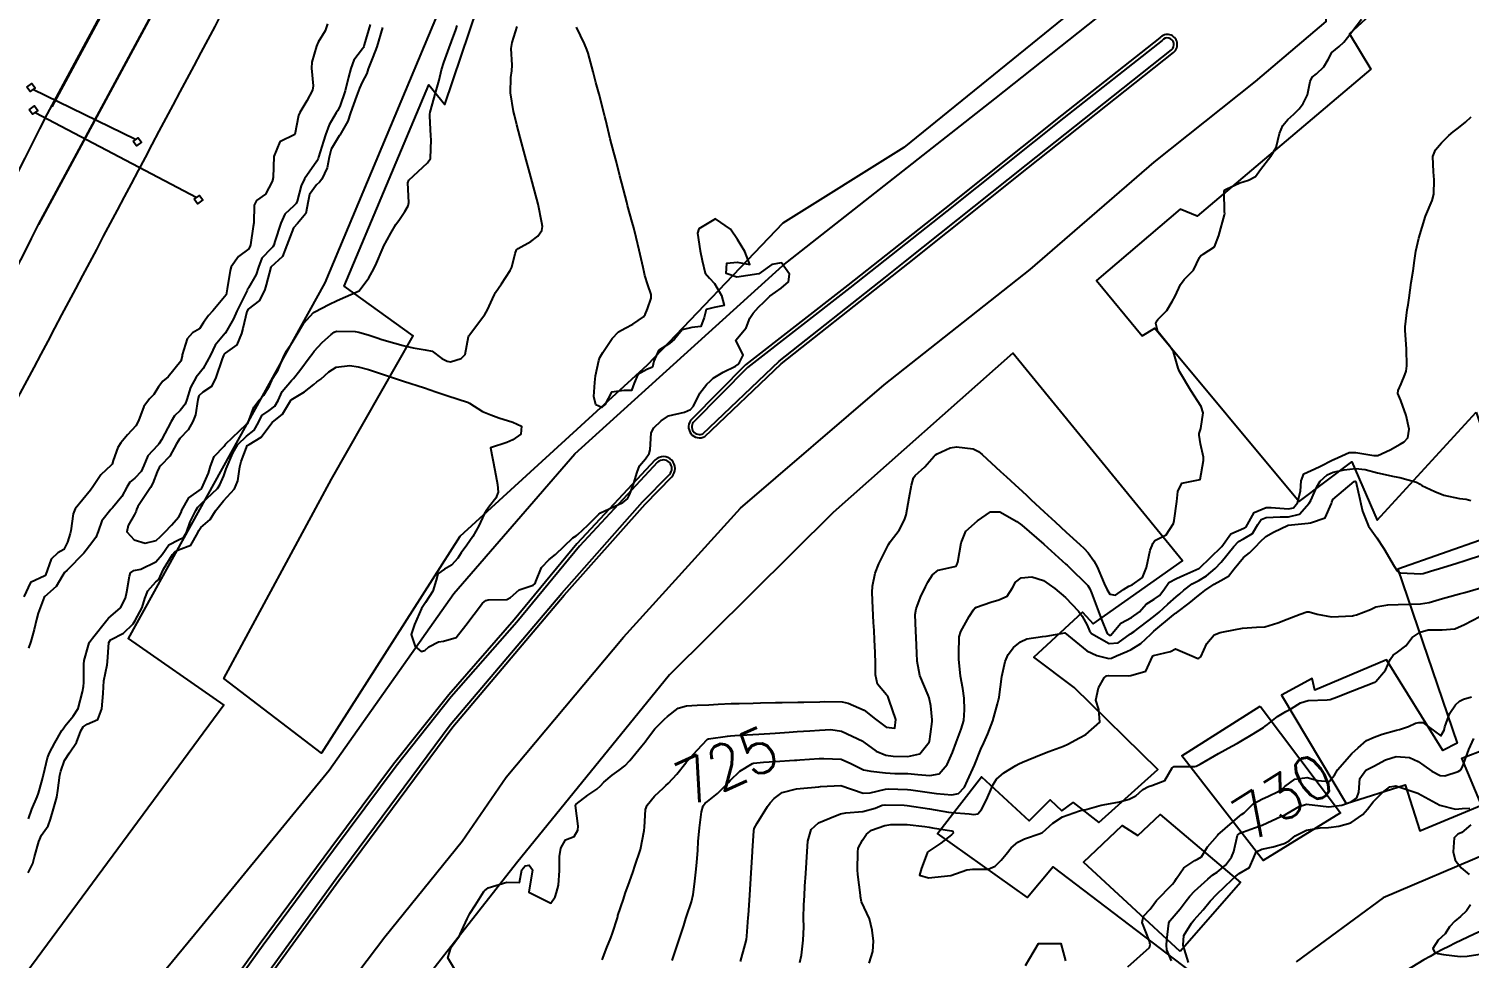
# Model space of a CAD drawing. Header units: metres. Extents: x 318500 to 325275, y 7408834 to 7428799.
# Drawn here: x 320957.8 to 321087.6, y 7414914.3 to 7414998.1 of the extents above; entities that cross this region are included whole.
import ezdxf
from ezdxf.enums import TextEntityAlignment as Align

# ---------------------------------------------------------------- set-up
doc = ezdxf.new("R2010")
doc.units = ezdxf.units.M
doc.header["$MEASUREMENT"] = 0
for name, color, linetype in [('Canteiro', 45, 'Continuous'), ('Cotas', 45, 'Continuous'), ('Curvas de Nivel 1m', 11, 'Continuous'), ('Curvas de Nivel 5m', 15, 'Continuous'), ('Divisas', 45, 'Continuous'), ('Edificações', 30, 'Continuous'), ('Linha Férrea', 20, 'Continuous'), ('Pórticos', 45, 'Continuous'), ('Vias Primárias', 230, 'Continuous')]:
    doc.layers.add(name, color=color, linetype=linetype)
doc.styles.add('Style-STANDARD', font='STANDARD.shx')

msp = doc.modelspace()

# ---------------------------------------------------------------- linework, layer by layer
at = {"layer": 'Canteiro'}
for points in [[(321036.81, 7414977.16), (321047.72, 7414985.83), (321060.77, 7414996.22, 1.12102), (321059.93, 7414997.06), (321051.07, 7414990.08), (321040.51, 7414981.66), (321031.78, 7414974.75), (321022.56, 7414967.58), (321017.74, 7414962.72, 0.846514), (321018.54, 7414961.61), (321025.4, 7414968.14), (321034.98, 7414975.72), (321036.81, 7414977.16)], [(320968.49, 7414897.88), (320976.32, 7414908.89), (320985.46, 7414921.51), (320995.75, 7414935.38), (321005.82, 7414947.25), (321013.1, 7414955.47), (321015.52, 7414957.94, 0.968459), (321014.45, 7414959.05), (321007.4, 7414951.49), (321001.75, 7414944.64), (320995.85, 7414937.9), (320990.89, 7414931.64), (320985.23, 7414924.08), (320978.88, 7414915.5), (320972.71, 7414906.92), (320965.75, 7414898.57), (320960.56, 7414891.76, 0.579705), (320963.01, 7414890.31), (320968.49, 7414897.88)]]:
    msp.add_lwpolyline(points, format="xyb", dxfattribs=at)
at = {"layer": 'Curvas de Nivel 1m', "flags": 128}
for points, elevation in [([(320984.7, 7414998.54), (320984.49, 7414997.92), (320983.86, 7414996.89), (320983.71, 7414996.55), (320983.29, 7414995.1), (320983.26, 7414994.56), (320983.4, 7414992.97), (320983.34, 7414992.56), (320982.84, 7414991.61), (320982.19, 7414990.57), (320982.07, 7414990.28), (320981.75, 7414988.58), (320980.41, 7414987.93), (320979.84, 7414986.61), (320979.8, 7414984.71), (320979.76, 7414984.61), (320979.75, 7414984.56), (320979.7, 7414984.35), (320979.09, 7414983.2), (320978.29, 7414982.62), (320978.07, 7414982.22), (320978.04, 7414980.63), (320977.98, 7414980.28), (320977.74, 7414978.63), (320977.71, 7414978.53), (320977.61, 7414978.28), (320976.67, 7414977.58), (320976.02, 7414976.65), (320975.91, 7414976.33), (320975.64, 7414974.66), (320975.55, 7414974.12), (320974.35, 7414972.68), (320973.96, 7414972.26), (320973.52, 7414971.62), (320973.16, 7414971.05), (320972.51, 7414970.7), (320972.03, 7414970.17), (320971.6, 7414968.71), (320971.58, 7414968.61), (320971.47, 7414968.14), (320970.33, 7414966.73), (320969.85, 7414966.34), (320969.45, 7414965.83), (320969.04, 7414965.14), (320968.64, 7414964.75), (320968.12, 7414964.06), (320967.65, 7414962.77), (320967.4, 7414962.33), (320966.65, 7414961.52), (320966.05, 7414960.78), (320965.79, 7414960.37), (320965.36, 7414959.19), (320965.27, 7414958.88), (320965.19, 7414958.79), (320964.25, 7414957.9), (320963.54, 7414956.82), (320963.32, 7414956.53), (320961.93, 7414954.84), (320961.75, 7414954.39), (320961.54, 7414952.85), (320961.49, 7414952.63), (320961.26, 7414951.85), (320960.92, 7414951.17), (320960.39, 7414950.86), (320959.79, 7414950.31), (320959.27, 7414948.87), (320959.26, 7414948.83), (320959.22, 7414948.81), (320957.91, 7414948.19), (320957.31, 7414946.9)], 723), ([(320957.72, 7414922.03), (320958.13, 7414922.88), (320958.29, 7414923.47), (320958.66, 7414924.87), (320958.91, 7414925.43), (320959.5, 7414926.28), (320959.72, 7414926.86), (320960, 7414927.8), (320960.28, 7414928.86), (320960.37, 7414929.44), (320960.57, 7414930.85), (320960.64, 7414931.19), (320960.99, 7414932.15), (320961.42, 7414932.84), (320962.06, 7414933.79), (320962.46, 7414934.83), (320962.67, 7414935.19), (320963.04, 7414935.42), (320963.99, 7414935.86), (320964.36, 7414936.8), (320964.47, 7414938.2), (320964.5, 7414938.8), (320964.54, 7414939.34), (320964.84, 7414940.79), (320964.87, 7414941.04), (320964.99, 7414942.79), (320965.14, 7414943.02), (320966.29, 7414943.64), (320967.16, 7414944.47), (320967.36, 7414944.77), (320967.98, 7414945.95), (320968.22, 7414946.75), (320968.49, 7414947.46), (320969.21, 7414948.25), (320969.48, 7414948.47), (320969.61, 7414948.73), (320969.91, 7414949.41), (320970.73, 7414950.72), (320970.96, 7414951), (320971.25, 7414951.14), (320972.38, 7414951.57), (320973.01, 7414952.69), (320973.08, 7414952.89), (320973.28, 7414953.15), (320974.1, 7414953.87), (320974.6, 7414954.67), (320975.31, 7414955.55), (320976.32, 7414956.64), (320976.62, 7414957.35), (320976.78, 7414958.64), (320976.9, 7414959.1), (320977.38, 7414960.36), (320977.46, 7414960.54), (320977.64, 7414960.63), (320978.72, 7414961.29), (320979.4, 7414962.24), (320979.7, 7414962.61), (320980.64, 7414963.37), (320981.36, 7414964.58), (320981.38, 7414964.63), (320981.43, 7414964.67), (320982.61, 7414965.4), (320983.45, 7414966.06), (320983.72, 7414966.28), (320984.08, 7414966.54), (320984.8, 7414967.2), (320985.47, 7414967.62), (320986.71, 7414967.75), (320987.47, 7414967.64), (320988.39, 7414967.4), (320989.47, 7414967.05), (320991.27, 7414966.45), (320991.46, 7414966.39), (320991.55, 7414966.36), (320993.45, 7414965.74), (320994.45, 7414965.4), (320995.44, 7414965.07), (320997.39, 7414964.42), (320997.43, 7414964.4), (320997.5, 7414964.37), (320998.68, 7414963.61), (320999.42, 7414963.3), (321000.14, 7414963.05), (321001.41, 7414962.66), (321002.18, 7414962.3), (321002.12, 7414961.58), (321001.39, 7414961.07), (321000.87, 7414960.83), (320999.38, 7414960.34), (320999.77, 7414958.33), (321000.03, 7414957.02), (321000.07, 7414956.33), (320999.86, 7414955.79), (320999.31, 7414955.08), (320998.99, 7414954.66), (320998.83, 7414954.35), (320998.33, 7414953.31), (320997.8, 7414952.36), (320997.26, 7414951.56), (320996.75, 7414950.88), (320996.44, 7414950.38), (320995.87, 7414949.75), (320995.24, 7414949.41), (320994.64, 7414948.99), (320994.5, 7414948.4), (320994.2, 7414947.41), (320993.53, 7414946.41), (320993.18, 7414945.85), (320992.52, 7414944.43), (320992.24, 7414943.51), (320992.6, 7414942.43), (320993.13, 7414941.99), (320993.47, 7414942.08), (320993.84, 7414942.41), (320994.7, 7414942.85), (320995.15, 7414942.9), (320996.29, 7414943.24), (320997.17, 7414944.37), (320998.66, 7414946.35), (320998.96, 7414946.58), (320999.19, 7414946.65), (321000.85, 7414946.66), (321001.2, 7414946.85), (321001.97, 7414947.55), (321003.22, 7414947.97), (321003.4, 7414948.1), (321003.48, 7414948.29), (321003.97, 7414949.55), (321004.68, 7414950.27), (321005.25, 7414950.72), (321006.81, 7414952.24), (321007.1, 7414952.4), (321007.27, 7414952.53), (321008.15, 7414953.36), (321009, 7414954.21), (321009.15, 7414954.36), (321009.3, 7414954.47), (321010.48, 7414955.02), (321011.32, 7414955.4), (321011.74, 7414955.75), (321011.94, 7414956.17), (321012.31, 7414957.14), (321012.6, 7414958.16), (321012.81, 7414958.71), (321013.37, 7414959.34), (321013.68, 7414959.84), (321013.77, 7414960.15), (321013.87, 7414961.68), (321014.1, 7414962.14), (321014.78, 7414962.78), (321015.42, 7414963.22), (321016.88, 7414963.56), (321017.43, 7414963.8), (321017.69, 7414964.1), (321018.27, 7414965.26), (321018.89, 7414966.08), (321019.18, 7414966.36), (321019.47, 7414966.61), (321020.37, 7414967.17), (321021.48, 7414967.69), (321021.68, 7414967.85), (321021.83, 7414968.04), (321022.15, 7414968.69), (321021.51, 7414970.05), (321022.43, 7414971.14), (321022.76, 7414972.03), (321023.08, 7414972.49), (321023.55, 7414973.01), (321024.06, 7414973.51), (321024.56, 7414974.01), (321025.58, 7414974.74), (321026.25, 7414975.31), (321026.35, 7414975.98), (321025.61, 7414977), (321024.75, 7414976.85), (321023.59, 7414976.02), (321021.59, 7414975.73), (321020.62, 7414976.06), (321020.69, 7414976.97), (321021.61, 7414977.07), (321022.77, 7414976.86), (321022.31, 7414978.04), (321021.64, 7414979.13), (321021.01, 7414980.06), (321019.66, 7414980.97), (321018.18, 7414980.09), (321018.04, 7414979.7), (321018.28, 7414978.09), (321018.46, 7414977.23), (321018.74, 7414976.08), (321019.14, 7414975.63), (321019.58, 7414975.16), (321020.21, 7414974.06), (321020.46, 7414973.16), (321019.55, 7414972.98), (321018.82, 7414972.82), (321018.64, 7414972.08), (321018.34, 7414971.27), (321017.53, 7414971.19), (321016.66, 7414970.97), (321015.96, 7414970.12), (321015.51, 7414969.75), (321014.52, 7414969.12), (321014.11, 7414968.14), (321014, 7414967.62), (321013.48, 7414967.41), (321012.67, 7414966.96), (321012.34, 7414966.17), (321012.11, 7414965.51), (321011.45, 7414965.5), (321010.29, 7414965.36), (321009.7, 7414964.21), (321009.43, 7414963.97), (321008.89, 7414964.22), (321008.71, 7414964.95), (321008.78, 7414966.22), (321008.85, 7414966.84), (321009.14, 7414968.21), (321009.24, 7414968.47), (321009.5, 7414968.93), (321010.35, 7414970.2), (321010.93, 7414970.78), (321011.52, 7414971.11), (321012.23, 7414971.47), (321013.17, 7414972.16), (321013.33, 7414972.36), (321013.55, 7414972.88), (321013.88, 7414973.84), (321013.87, 7414974.15), (321013.58, 7414975.02), (321013.3, 7414975.87), (321013.24, 7414976.16), (321013.16, 7414976.59), (321012.79, 7414978.16), (321012.52, 7414979.29), (321012.3, 7414980.17), (321012.16, 7414980.68), (321011.75, 7414982.18), (321011.67, 7414982.47), (321011.22, 7414984.19), (321011.04, 7414984.86), (321010.7, 7414986.2), (321010.5, 7414986.96), (321010.18, 7414988.2), (321009.78, 7414989.88), (321009.7, 7414990.21), (321009.67, 7414990.32), (321009.17, 7414992.22), (321008.88, 7414993.28), (321008.63, 7414994.23), (321008.19, 7414995.9), (321008.07, 7414996.24), (321007.87, 7414996.74), (321007.15, 7414998.25)], 723), ([(320957.74, 7414926.89), (320958.05, 7414927.77), (320958.51, 7414928.88), (320958.63, 7414929.2), (320958.97, 7414930.39), (320959.07, 7414930.78), (320959.09, 7414930.87), (320959.46, 7414932.41), (320959.63, 7414932.86), (320960.12, 7414933.75), (320960.75, 7414934.85), (320960.86, 7414935.02), (320961.04, 7414935.27), (320961.75, 7414936.14), (320962.21, 7414936.83), (320962.61, 7414938.36), (320962.69, 7414938.83), (320962.72, 7414939.19), (320962.72, 7414940.83), (320962.76, 7414941.18), (320963.14, 7414942.54), (320963.2, 7414942.76), (320963.23, 7414942.82), (320963.51, 7414943.18), (320964.8, 7414944.8), (320964.96, 7414945), (320965.17, 7414945.17), (320966.03, 7414945.93), (320966.47, 7414946.78), (320966.61, 7414947.37), (320966.83, 7414948.77), (320966.92, 7414949.07), (320967.22, 7414949.27), (320967.87, 7414949.41), (320969.23, 7414950.06), (320969.78, 7414950.73), (320970.38, 7414951.59), (320971.26, 7414952.05), (320971.71, 7414952.26), (320971.98, 7414952.7), (320972.32, 7414953.66), (320972.81, 7414954.69), (320973.01, 7414954.99), (320973.31, 7414955.28), (320974.78, 7414956.67), (320975, 7414956.99), (320975.34, 7414957.82), (320975.56, 7414958.45), (320975.64, 7414958.66), (320976.15, 7414959.87), (320976.6, 7414960.64), (320977.39, 7414961.4), (320978.09, 7414961.93), (320978.48, 7414962.62), (320978.78, 7414963.24), (320979.42, 7414963.71), (320979.94, 7414964.08), (320980.24, 7414964.6), (320980.61, 7414965.42), (320981.46, 7414966.42), (320981.54, 7414966.49), (320981.63, 7414966.58), (320982.2, 7414967.3), (320983.14, 7414968.56), (320983.28, 7414968.75), (320983.49, 7414969.05), (320984.21, 7414969.83), (320985.01, 7414970.54), (320985.29, 7414970.76), (320985.51, 7414970.84), (320987.2, 7414970.82), (320987.51, 7414970.77), (320988.46, 7414970.49), (320989.25, 7414970.22), (320989.5, 7414970.13), (320990, 7414969.97), (320991.5, 7414969.57), (320992.42, 7414969.36), (320993.5, 7414969.18), (320994.14, 7414969.06), (320994.99, 7414968.4), (320995.49, 7414968.15), (320995.77, 7414968.1), (320996.75, 7414968.38), (320997.11, 7414968.76), (320997.41, 7414970.37), (320997.44, 7414970.44), (320997.51, 7414970.55), (320998.3, 7414971.59), (320998.87, 7414972.35), (320999.12, 7414972.77), (320999.56, 7414973.77), (320999.74, 7414974.17), (320999.83, 7414974.34), (321000.38, 7414975.13), (321001.17, 7414976.32), (321001.3, 7414976.61), (321001.61, 7414977.84), (321001.74, 7414978.19), (321001.87, 7414978.31), (321003.01, 7414978.92), (321003.64, 7414979.42), (321004, 7414979.92), (321004.06, 7414980.28), (321004, 7414980.63), (321003.67, 7414982.29), (321003.14, 7414984.3), (321002.93, 7414985.08), (321002.61, 7414986.3), (321002.19, 7414987.86), (321002.07, 7414988.31), (321001.77, 7414989.45), (321001.54, 7414990.31), (321001.46, 7414990.64), (321001.18, 7414992.32), (321001.23, 7414993.72), (321001.32, 7414994.32), (321001.33, 7414994.82), (321001.24, 7414996.33), (321001.33, 7414996.86), (321001.8, 7414998.32)], 722), ([(320988.55, 7414998.49), (320988.01, 7414996.65), (320987.97, 7414996.5), (320987.94, 7414996.42), (320987.86, 7414996.3), (320987.08, 7414995.27), (320986.8, 7414994.52), (320986.6, 7414993.74), (320986.27, 7414992.52), (320985.79, 7414991.11), (320985.6, 7414990.72), (320985.47, 7414990.53), (320984.85, 7414989.46), (320984.51, 7414988.54), (320984.32, 7414987.97), (320983.89, 7414986.55), (320983.85, 7414986.42), (320983.72, 7414986.19), (320982.63, 7414984.57), (320982.32, 7414983.94), (320981.95, 7414982.58), (320981.88, 7414982.36), (320981.66, 7414982.14), (320980.85, 7414981.39), (320980.5, 7414980.6), (320979.94, 7414978.92), (320979.84, 7414978.61), (320979.77, 7414978.45), (320979.62, 7414978.29), (320978.78, 7414977.44), (320978.47, 7414976.62), (320978.26, 7414975.95), (320977.56, 7414974.76), (320977.51, 7414974.69), (320977.49, 7414974.63), (320977.44, 7414974.52), (320976.52, 7414972.65), (320976.21, 7414971.96), (320975.51, 7414970.7), (320975.5, 7414970.67), (320975.48, 7414970.66), (320974.57, 7414969.6), (320974.13, 7414968.68), (320973.47, 7414967.5), (320973.11, 7414967.05), (320972.86, 7414966.7), (320972.35, 7414965.79), (320972.01, 7414964.7), (320971.87, 7414964.26), (320971.41, 7414963.7), (320970.89, 7414963.23), (320970.59, 7414962.72), (320969.72, 7414961.07), (320969.53, 7414960.74), (320969.47, 7414960.65), (320969.38, 7414960.55), (320968.5, 7414959.62), (320968.14, 7414958.76), (320967.9, 7414958.2), (320967.33, 7414957.61), (320966.88, 7414957.23), (320966.6, 7414956.78), (320966.14, 7414955.96), (320965.3, 7414954.94), (320965.16, 7414954.79), (320964.34, 7414953.75), (320964.01, 7414952.81), (320963.81, 7414952.27), (320963.25, 7414951.52), (320962.95, 7414951.12), (320962.73, 7414950.83), (320961.22, 7414949.32), (320960.98, 7414949.09), (320960.84, 7414948.85), (320960.22, 7414947.84), (320959.19, 7414946.91), (320959.16, 7414946.9), (320959.15, 7414946.87), (320958.61, 7414945.44), (320958.47, 7414944.88), (320958.24, 7414943.98), (320957.95, 7414942.89), (320957.75, 7414942.27)], 722), ([(320989.64, 7414998.23), (320989.14, 7414996.48), (320988.79, 7414995.54), (320988.37, 7414994.49), (320988.23, 7414994.09), (320987.81, 7414993.29), (320987.57, 7414992.74), (320987.49, 7414992.5), (320987.32, 7414992.03), (320986.77, 7414990.52), (320986.52, 7414989.77), (320985.79, 7414988.53), (320985.77, 7414988.51), (320985.75, 7414988.47), (320985.01, 7414987.25), (320984.83, 7414986.54), (320984.67, 7414985.58), (320984.18, 7414984.55), (320983.97, 7414984.27), (320983.69, 7414984.03), (320983.07, 7414983.17), (320982.94, 7414982.56), (320982.74, 7414981.47), (320981.99, 7414980.57), (320981.64, 7414980.17), (320981.03, 7414978.59), (320980.63, 7414977.57), (320979.59, 7414976.63), (320979.16, 7414975.02), (320979.04, 7414974.62), (320978.55, 7414973.62), (320977.54, 7414972.85), (320977.41, 7414972.63), (320977.05, 7414971.1), (320976.95, 7414970.64), (320976.52, 7414969.62), (320975.48, 7414968.88), (320975.37, 7414968.78), (320975.31, 7414968.66), (320975.19, 7414968.37), (320974.62, 7414966.67), (320974.24, 7414965.88), (320973.44, 7414965.37), (320973.09, 7414965.04), (320972.99, 7414964.69), (320972.78, 7414963.32), (320972.56, 7414962.7), (320972.12, 7414961.97), (320971.38, 7414961.18), (320971.09, 7414960.71), (320970.49, 7414959.59), (320969.67, 7414958.74), (320969.51, 7414958.57), (320969.34, 7414958.17), (320968.94, 7414957.14), (320968.73, 7414956.75), (320967.6, 7414955.06), (320967.48, 7414954.77), (320967.45, 7414954.62), (320967.29, 7414954.34), (320966.72, 7414953.33), (320966.6, 7414952.78), (320967.26, 7414952.06), (320968.26, 7414951.75), (320969.26, 7414951.99), (320969.65, 7414952.35), (320970.02, 7414952.73), (320970.62, 7414953.38), (320971.29, 7414954.11), (320971.5, 7414954.51), (320971.56, 7414954.71), (320972.19, 7414955.83), (320973.32, 7414956.65), (320973.36, 7414956.69), (320973.95, 7414958.07), (320974.14, 7414958.68), (320974.49, 7414959.55), (320975.38, 7414960.49), (320975.44, 7414960.59), (320975.49, 7414960.66), (320977.4, 7414962.47), (320977.48, 7414962.54), (320977.53, 7414962.63), (320978.05, 7414964), (320978.54, 7414964.62), (320978.96, 7414965.09), (320979.45, 7414965.93), (320979.66, 7414966.4), (320979.77, 7414966.61), (320980.24, 7414967.38), (320980.77, 7414968.59), (320981, 7414969.08), (320981.5, 7414969.82), (320981.79, 7414970.29), (320981.95, 7414970.57), (320982.54, 7414971.55), (320983.44, 7414972.55), (320983.54, 7414972.61), (320984.82, 7414973.27), (320985.55, 7414973.62), (320987.56, 7414974.5), (320988.41, 7414975.66), (320988.88, 7414976.48), (320989.1, 7414976.98), (320989.62, 7414978.19), (320989.71, 7414978.38), (320989.74, 7414978.47), (320990.4, 7414979.7), (320990.85, 7414980.46), (320991.17, 7414980.93), (320991.66, 7414981.65), (320991.95, 7414982.16), (320992.01, 7414982.44), (320991.92, 7414984.22), (320992.02, 7414984.45), (320993.72, 7414986.02), (320993.97, 7414986.42), (320994.04, 7414988.12), (320994.02, 7414988.42), (320993.93, 7414990.27), (320993.93, 7414990.42), (320993.95, 7414990.59), (320994.47, 7414992.41), (320994.75, 7414993.47), (320994.98, 7414994.4), (320995.18, 7414995.06), (320995.66, 7414996.39), (320995.87, 7414996.96), (320996.27, 7414998), (320996.38, 7414998.39)], 721), ([(320996.74, 7414912.37), (320995.53, 7414914.38), (320995.83, 7414915.33), (320996.59, 7414916.37), (320996.65, 7414916.51), (320996.8, 7414916.85), (320997.29, 7414917.88), (320997.53, 7414918.36), (320998.04, 7414919.14), (320998.79, 7414920.34), (320998.85, 7414920.41), (320999.19, 7414920.67), (321000.86, 7414921.2), (321002, 7414921.16), (321002.22, 7414922.3), (321002.5, 7414922.67), (321002.88, 7414922.72), (321003.18, 7414922.29), (321002.85, 7414920.29), (321004.84, 7414919.3), (321005.22, 7414919.88), (321005.35, 7414920.25), (321005.53, 7414920.92), (321005.61, 7414922.25), (321005.62, 7414923.52), (321005.74, 7414924.25), (321006.14, 7414925.02), (321006.92, 7414925.31), (321007.26, 7414925.89), (321007.3, 7414926.23), (321007.06, 7414928.11), (321007.1, 7414928.23), (321008.15, 7414929.03), (321008.97, 7414929.58), (321009.3, 7414929.89), (321009.59, 7414930.2), (321010.34, 7414930.84), (321011, 7414931.3), (321011.49, 7414931.69), (321011.95, 7414932.17), (321013.02, 7414933.47), (321013.32, 7414933.85), (321013.53, 7414934.14), (321014.19, 7414935), (321015.06, 7414935.87), (321015.34, 7414936.13), (321016.31, 7414936.87), (321017.07, 7414937.09), (321018.01, 7414937.15), (321019.08, 7414937.19), (321019.91, 7414937.23), (321021.08, 7414937.29), (321021.81, 7414937.31), (321023.08, 7414937.34), (321023.74, 7414937.35), (321025.08, 7414937.39), (321025.67, 7414937.4), (321027.08, 7414937.42), (321027.62, 7414937.43), (321029.08, 7414937.46), (321029.54, 7414937.48), (321031.08, 7414937.45), (321031.64, 7414937.34), (321033.07, 7414936.7), (321034.1, 7414935.87), (321035.05, 7414935.16), (321035.84, 7414935.06), (321035.93, 7414935.85), (321035.34, 7414937.6), (321035.24, 7414937.86), (321035.19, 7414937.96), (321035.09, 7414938.08), (321034.27, 7414939.04), (321034.1, 7414939.88), (321034.09, 7414940.91), (321034.05, 7414941.88), (321034, 7414943.04), (321033.96, 7414943.88), (321033.91, 7414944.61), (321033.84, 7414945.88), (321033.79, 7414947.31), (321033.82, 7414947.88), (321034.07, 7414949.05), (321034.38, 7414949.87), (321035.27, 7414951.63), (321035.42, 7414951.86), (321036.23, 7414952.91), (321036.72, 7414953.84), (321036.85, 7414954.29), (321037.13, 7414955.83), (321037.34, 7414956.96), (321037.53, 7414957.64), (321037.66, 7414957.83), (321038.54, 7414958.64), (321039.38, 7414959.59), (321039.49, 7414959.7), (321039.66, 7414959.81), (321040.83, 7414960.35), (321041.39, 7414960.44), (321042.89, 7414960.25), (321043.38, 7414960), (321043.7, 7414959.75), (321045.36, 7414958.22), (321045.9, 7414957.72), (321046.66, 7414957.02), (321047.34, 7414956.4), (321047.7, 7414956.06), (321048.1, 7414955.69), (321049.31, 7414954.57), (321050.3, 7414953.66), (321051.29, 7414952.75), (321052.5, 7414951.63), (321052.9, 7414951.26), (321053.26, 7414950.88), (321053.79, 7414950.15), (321054.07, 7414949.61), (321054.71, 7414948.11), (321054.94, 7414947.59), (321055.21, 7414947.15), (321055.72, 7414947.07), (321056.46, 7414947.58), (321056.93, 7414947.87), (321057.23, 7414947.99), (321058.15, 7414948.64), (321058.52, 7414949.55), (321058.85, 7414951.13), (321059.03, 7414951.54), (321059.1, 7414951.71), (321059.28, 7414951.98), (321060.3, 7414952.51), (321060.96, 7414953.52), (321061.03, 7414953.79), (321061.26, 7414955.51), (321061.34, 7414956.39), (321061.71, 7414957.14), (321063.35, 7414957.49), (321063.66, 7414959.2), (321063.66, 7414959.49), (321063.4, 7414960.71), (321063.28, 7414961.49), (321063.28, 7414961.62), (321063.42, 7414962.07), (321063.63, 7414963.49), (321063.44, 7414964.07), (321062.52, 7414965.5), (321061.49, 7414967.22), (321061.37, 7414967.51), (321060.97, 7414968.99), (321060.61, 7414969.53), (321059.53, 7414970.83), (321059.35, 7414971.54), (321059.39, 7414971.7), (321059.55, 7414971.91), (321060.37, 7414972.72), (321060.84, 7414973.53), (321061.1, 7414974), (321061.59, 7414975.05), (321061.93, 7414975.51), (321062.76, 7414976.35), (321063.29, 7414977.49), (321063.43, 7414977.68), (321063.62, 7414977.78), (321064.65, 7414978.46), (321065.05, 7414979.47), (321065.56, 7414981.35), (321065.58, 7414981.46), (321065.56, 7414981.57), (321065.52, 7414983.46), (321065.58, 7414983.58), (321065.7, 7414983.66), (321066.95, 7414984.21), (321067.72, 7414984.45), (321068.35, 7414984.8), (321068.81, 7414985.42), (321069.74, 7414986.62), (321070.21, 7414987.4), (321070.51, 7414988.66), (321070.81, 7414989.39), (321071.25, 7414989.93), (321071.8, 7414990.42), (321072.29, 7414990.89), (321072.66, 7414991.37), (321073.03, 7414992.16), (321073.29, 7414993.37), (321073.46, 7414993.74), (321073.84, 7414994.06), (321074.51, 7414994.69), (321074.91, 7414995.34), (321075.24, 7414995.97), (321075.88, 7414996.5), (321076.32, 7414996.89), (321076.64, 7414997.32), (321077.91, 7414998.96)], 724), ([(321015.75, 7414914.12), (321016.24, 7414915.56), (321016.42, 7414916.11), (321016.51, 7414916.39), (321016.81, 7414917.29), (321017.01, 7414917.91), (321017.07, 7414918.1), (321017.51, 7414919.42), (321017.66, 7414920.09), (321017.77, 7414921), (321017.91, 7414922.08), (321018, 7414922.97), (321018.07, 7414924.08), (321018.12, 7414924.87), (321018.23, 7414926.08), (321018.41, 7414927.54), (321018.55, 7414928.08), (321018.73, 7414928.3), (321018.96, 7414928.47), (321019.86, 7414929.17), (321020.72, 7414930.05), (321020.84, 7414930.19), (321020.98, 7414930.37), (321021.85, 7414931.19), (321023.01, 7414931.9), (321023.1, 7414931.93), (321023.99, 7414932.01), (321025.01, 7414932.07), (321026.8, 7414932.19), (321027.01, 7414932.2), (321027.26, 7414932.22), (321029.01, 7414932.33), (321029.43, 7414932.35), (321031.01, 7414932.27), (321031.86, 7414931.9), (321033, 7414931.32), (321033.67, 7414931.21), (321035, 7414931.05), (321035.85, 7414930.99), (321037, 7414930.98), (321037.91, 7414930.91), (321038.99, 7414930.81), (321039.83, 7414930.96), (321040.54, 7414931.79), (321041.02, 7414932.89), (321041.37, 7414933.77), (321041.83, 7414934.98), (321042.05, 7414935.77), (321042.11, 7414936.73), (321042.08, 7414937.77), (321041.98, 7414938.65), (321041.77, 7414939.77), (321041.61, 7414941.29), (321041.6, 7414941.77), (321041.65, 7414943.29), (321041.79, 7414943.77), (321042.55, 7414945.13), (321042.92, 7414945.75), (321043.04, 7414945.9), (321043.19, 7414945.98), (321044.5, 7414946.44), (321045.2, 7414946.64), (321045.97, 7414946.96), (321046.44, 7414947.71), (321046.7, 7414948.24), (321047.23, 7414948.61), (321048.2, 7414948.72), (321049.23, 7414948.37), (321050.26, 7414947.66), (321051.21, 7414946.85), (321052.39, 7414945.63), (321052.73, 7414945.18), (321053.18, 7414944.36), (321053.39, 7414943.83), (321053.55, 7414943.61), (321055.16, 7414942.71), (321055.97, 7414942.77), (321057.08, 7414943.57), (321057.13, 7414943.61), (321057.17, 7414943.64), (321057.4, 7414943.79), (321059.19, 7414945.14), (321059.65, 7414945.53), (321060.46, 7414946.26), (321061.21, 7414946.91), (321061.54, 7414947.18), (321061.9, 7414947.5), (321062.65, 7414948.08), (321063.23, 7414948.39), (321063.93, 7414948.79), (321064.71, 7414949.47), (321065.26, 7414950.04), (321066.4, 7414951.44), (321066.82, 7414951.9), (321067.28, 7414952.13), (321068.09, 7414952.62), (321068.57, 7414953.42), (321068.85, 7414953.87), (321069.31, 7414954.06), (321070.57, 7414954.13), (321071.31, 7414954.13), (321072.31, 7414954.37), (321073.2, 7414955.35), (321073.33, 7414955.6), (321073.87, 7414956.82), (321074.18, 7414957.34), (321074.8, 7414957.89), (321075.36, 7414958.14), (321076.33, 7414958.35), (321077.37, 7414958.49), (321078.25, 7414958.4), (321079.36, 7414958.1), (321080.85, 7414957.76), (321081.36, 7414957.67), (321082.85, 7414957.23), (321083.18, 7414957.05), (321083.35, 7414956.95), (321084.53, 7414956.39), (321085.34, 7414956.08), (321086.74, 7414955.77), (321087.34, 7414955.71), (321087.76, 7414955.59)], 726), ([(321021.91, 7414914.03), (321022.33, 7414915.57), (321022.45, 7414916.03), (321022.5, 7414916.32), (321022.62, 7414918.02), (321022.63, 7414918.21), (321022.75, 7414920.02), (321022.87, 7414922.02), (321022.99, 7414923.92), (321023, 7414924.02), (321023.12, 7414925.83), (321023.16, 7414926.02), (321023.42, 7414926.5), (321024.36, 7414928), (321024.61, 7414928.34), (321024.96, 7414928.74), (321025.69, 7414929.26), (321026.97, 7414929.59), (321027.31, 7414929.63), (321028.98, 7414929.79), (321029.12, 7414929.8), (321030.98, 7414929.91), (321032.97, 7414929.21), (321033.61, 7414929.24), (321034.98, 7414929.56), (321035.24, 7414929.59), (321036.98, 7414929.55), (321037.28, 7414929.52), (321038.97, 7414929.27), (321039.58, 7414929.19), (321040.97, 7414929.07), (321041.57, 7414929.17), (321042.11, 7414929.76), (321042.39, 7414930.35), (321043.01, 7414931.75), (321043.6, 7414933.17), (321043.85, 7414933.74), (321044.21, 7414934.57), (321044.66, 7414935.73), (321044.75, 7414936.05), (321045.08, 7414937.28), (321045.19, 7414937.63), (321045.22, 7414937.73), (321045.25, 7414937.88), (321045.49, 7414939.72), (321045.78, 7414941.07), (321046.05, 7414941.72), (321046.53, 7414942.33), (321047.16, 7414942.86), (321047.74, 7414943.11), (321049.16, 7414943.33), (321049.47, 7414943.37), (321051.17, 7414943.65), (321053.15, 7414942.04), (321054.05, 7414941.61), (321055.14, 7414941.35), (321055.36, 7414941.37), (321055.83, 7414941.58), (321056.74, 7414941.98), (321057.15, 7414942.17), (321058.01, 7414942.71), (321058.9, 7414943.54), (321059.17, 7414943.8), (321060.95, 7414945.28), (321061.19, 7414945.46), (321061.22, 7414945.48), (321061.26, 7414945.51), (321062.36, 7414946.34), (321063.21, 7414947.03), (321063.47, 7414947.23), (321063.79, 7414947.48), (321064.63, 7414948.06), (321065.23, 7414948.38), (321065.93, 7414948.76), (321066.42, 7414949.44), (321067.26, 7414950.46), (321067.82, 7414950.87), (321068.35, 7414951.42), (321068.8, 7414951.9), (321069.28, 7414952.35), (321069.96, 7414952.73), (321071.3, 7414953.38), (321073.09, 7414953.56), (321073.3, 7414953.59), (321074.63, 7414954.02), (321075.21, 7414955.33), (321075.23, 7414955.43), (321075.33, 7414955.68), (321077.24, 7414957.3), (321077.33, 7414957.32), (321077.35, 7414957.32), (321077.4, 7414957.3), (321077.74, 7414955.7), (321077.83, 7414955.29), (321077.99, 7414954.62), (321078.55, 7414953.28), (321079.28, 7414952.24), (321079.91, 7414951.26), (321080.84, 7414949.67), (321081.11, 7414949.25), (321081.25, 7414949.13), (321081.41, 7414949.08), (321083.25, 7414948.97), (321083.46, 7414949), (321084.12, 7414949.21), (321085.25, 7414949.55), (321086.5, 7414949.93), (321087.26, 7414950.18), (321088.81, 7414950.69)], 727), ([(321027.28, 7414913.96), (321027.43, 7414914.61), (321027.58, 7414915.96), (321027.62, 7414917.15), (321027.61, 7414917.96), (321027.64, 7414919.15), (321027.68, 7414919.96), (321027.73, 7414920.83), (321027.8, 7414921.96), (321027.86, 7414922.98), (321027.92, 7414923.95), (321027.98, 7414924.89), (321028.29, 7414925.95), (321028.94, 7414926.55), (321029.97, 7414926.96), (321030.94, 7414927.35), (321031.41, 7414927.44), (321032.95, 7414927.56), (321034.06, 7414927.87), (321034.69, 7414928.13), (321034.95, 7414928.17), (321036.67, 7414928.12), (321036.95, 7414928.09), (321038.95, 7414927.81), (321040.66, 7414927.5), (321040.95, 7414927.47), (321042.53, 7414927.34), (321042.95, 7414927.3), (321043.33, 7414927.36), (321043.66, 7414927.74), (321044.09, 7414928.61), (321044.59, 7414929.73), (321044.71, 7414930.01), (321044.99, 7414930.49), (321045.67, 7414931.05), (321046.73, 7414931.7), (321047.01, 7414931.87), (321047.33, 7414932.01), (321049.02, 7414932.71), (321049.72, 7414932.96), (321051.03, 7414933.45), (321051.43, 7414933.64), (321052.47, 7414934.2), (321053.04, 7414934.51), (321054.33, 7414935.6), (321054.22, 7414936.75), (321053.95, 7414937.61), (321054.21, 7414938.71), (321054.71, 7414939.6), (321054.91, 7414939.8), (321055.11, 7414939.83), (321056.88, 7414939.8), (321057.11, 7414939.81), (321058.46, 7414940.21), (321059.05, 7414941.54), (321059.09, 7414941.59), (321059.14, 7414941.61), (321060.69, 7414941.97), (321061.15, 7414942.22), (321062.83, 7414941.49), (321063.14, 7414941.36), (321063.25, 7414941.37), (321063.42, 7414941.49), (321063.95, 7414942.69), (321064.63, 7414943.47), (321065.17, 7414943.68), (321065.46, 7414943.74), (321067.18, 7414944.1), (321068.43, 7414944.17), (321069.18, 7414944.22), (321070.35, 7414944.56), (321071.19, 7414944.91), (321072.39, 7414945.36), (321072.99, 7414945.56), (321073.19, 7414945.56), (321073.91, 7414945.34), (321075.19, 7414945.11), (321077.1, 7414945.21), (321077.19, 7414945.23), (321077.45, 7414945.3), (321078.71, 7414945.76), (321079.2, 7414946), (321080.27, 7414946.2), (321081.2, 7414946.21), (321082.18, 7414946.26), (321083.21, 7414946.28), (321084.01, 7414946.4), (321085.21, 7414946.77), (321085.54, 7414946.86), (321086.74, 7414947.17), (321087.11, 7414947.28), (321087.22, 7414947.31), (321088.66, 7414947.72)], 728), ([(321033.52, 7414913.88), (321033.85, 7414914.95), (321033.91, 7414915.87), (321033.8, 7414916.88), (321033.54, 7414917.88), (321032.84, 7414919.43), (321032.74, 7414919.89), (321032.73, 7414920.02), (321032.5, 7414921.89), (321032.48, 7414922.29), (321032.49, 7414923.89), (321032.54, 7414924.26), (321032.92, 7414924.99), (321033.29, 7414925.52), (321033.73, 7414925.88), (321034.93, 7414926.31), (321035.47, 7414926.39), (321036.94, 7414926.39), (321038.54, 7414926.21), (321038.93, 7414926.14), (321039.22, 7414926.09), (321040.93, 7414925.81), (321040.96, 7414925.81), (321041.07, 7414925.78), (321041.09, 7414925.62), (321040.93, 7414925.47), (321039.99, 7414924.71), (321038.9, 7414923.98), (321038.81, 7414923.9), (321038.76, 7414923.81), (321038.25, 7414922.45), (321038.06, 7414921.82), (321038.87, 7414921.59), (321040.87, 7414921.78), (321042.34, 7414922.29), (321042.88, 7414922.36), (321044.25, 7414922.37), (321044.88, 7414922.64), (321045.43, 7414923.18), (321045.87, 7414923.72), (321046.33, 7414924.29), (321046.92, 7414924.79), (321047.52, 7414925.1), (321048.93, 7414925.59), (321049, 7414925.6), (321049.16, 7414925.67), (321050.08, 7414926.52), (321050.94, 7414927.08), (321052.48, 7414927.63), (321052.87, 7414927.71), (321052.95, 7414927.72), (321054.43, 7414928.13), (321054.96, 7414928.22), (321056.1, 7414928.44), (321056.97, 7414928.68), (321057.55, 7414928.98), (321058.19, 7414929.55), (321058.7, 7414929.83), (321058.99, 7414929.9), (321060.17, 7414930.35), (321060.84, 7414931.51), (321061.01, 7414931.61), (321062.88, 7414931.62), (321063.01, 7414931.65), (321063.37, 7414931.84), (321065.02, 7414932.78), (321066.22, 7414933.44), (321066.73, 7414933.73), (321067.04, 7414933.91), (321067.99, 7414934.48), (321069.06, 7414935.12), (321069.23, 7414935.24), (321069.43, 7414935.4), (321070.34, 7414936.13), (321071.08, 7414936.57), (321071.6, 7414936.86), (321072.41, 7414937.36), (321073.09, 7414937.57), (321074.8, 7414937.63), (321075.09, 7414937.67), (321075.64, 7414937.86), (321077.1, 7414938.44), (321079.03, 7414939.19), (321079.11, 7414939.22), (321079.15, 7414939.23), (321079.21, 7414939.27), (321080.08, 7414940.31), (321080.48, 7414941.26), (321080.76, 7414941.64), (321081.15, 7414941.91), (321081.91, 7414942.48), (321082.48, 7414943.23), (321083.18, 7414943.73), (321083.9, 7414943.94), (321085.18, 7414943.95), (321086.33, 7414944.03), (321087.18, 7414944.42), (321088.57, 7414945.15)], 729), ([(321060.78, 7414914.1), (321060.35, 7414915.08), (321060.32, 7414915.52), (321060.35, 7414915.97), (321060.54, 7414917.51), (321060.63, 7414917.71), (321060.83, 7414917.94), (321061.56, 7414918.78), (321062.1, 7414919.5), (321062.42, 7414919.93), (321062.86, 7414920.39), (321064.04, 7414921.47), (321064.5, 7414921.84), (321064.88, 7414922.08), (321065.63, 7414922.71), (321066.2, 7414923.44), (321066.39, 7414923.96), (321066.74, 7414925.43), (321066.93, 7414925.62), (321068.27, 7414926.08), (321068.94, 7414926.34), (321070.69, 7414927.13), (321070.95, 7414927.24), (321071.21, 7414927.38), (321072.3, 7414928.02), (321072.96, 7414928.23), (321074.22, 7414928.07), (321074.96, 7414927.98), (321076.13, 7414928.14), (321076.97, 7414928.42), (321077.48, 7414928.78), (321077.65, 7414929.29), (321077.76, 7414930.53), (321078.31, 7414931.28), (321079.01, 7414931.66), (321080.07, 7414932.21), (321081.02, 7414932.51), (321082.23, 7414932.44), (321083.02, 7414932.08), (321083.52, 7414931.71), (321084.24, 7414931.2), (321085, 7414930.8), (321085.42, 7414930.77), (321086.62, 7414931.17), (321086.86, 7414931.32), (321087.01, 7414931.59), (321087.59, 7414933.16), (321088.03, 7414934.14)], 731), ([(321062.31, 7414913.96), (321061.84, 7414915.5), (321061.9, 7414916.4), (321062.57, 7414917.49), (321062.68, 7414917.63), (321062.82, 7414917.79), (321063.62, 7414918.7), (321064.25, 7414919.47), (321064.86, 7414920.11), (321066.26, 7414921.44), (321066.57, 7414921.74), (321066.88, 7414921.96), (321067.8, 7414922.51), (321068.2, 7414923.42), (321068.41, 7414923.92), (321068.91, 7414924.18), (321069.94, 7414924.37), (321070.92, 7414924.67), (321071.38, 7414924.92), (321071.92, 7414925.37), (321072.94, 7414925.89), (321074.19, 7414926.09), (321074.94, 7414926.13), (321075.85, 7414926.23), (321076.94, 7414926.53), (321078.03, 7414927.28), (321078.46, 7414927.77), (321078.97, 7414928.43), (321079.39, 7414928.85), (321079.8, 7414929.26), (321080.47, 7414929.78), (321080.99, 7414929.89), (321082.98, 7414929.22), (321084.96, 7414928.13), (321086.38, 7414927.76), (321086.97, 7414927.82), (321087.67, 7414927.86)], 732), ([(321087.75, 7414926.35), (321086.94, 7414925.67), (321086.6, 7414925.51), (321086.27, 7414925.18), (321086.17, 7414923.92), (321086.34, 7414923.18), (321086.89, 7414922.49), (321087.62, 7414921.89)], 732), ([(321087.74, 7414919.16), (321087.38, 7414918.62), (321086.83, 7414918.11), (321086.31, 7414917.69), (321085.85, 7414917.18), (321085.45, 7414916.55), (321084.81, 7414915.96), (321084.33, 7414915.2), (321084.48, 7414914.88), (321084.79, 7414914.77), (321085.3, 7414914.68), (321086.79, 7414914.5), (321087.43, 7414914.52), (321088.79, 7414914.73)], 732)]:
    msp.add_lwpolyline(points, dxfattribs=dict(at, elevation=elevation))
at = {"layer": 'Curvas de Nivel 5m', "flags": 128}
for points, elevation in [([(321009.46, 7414914.2), (321009.88, 7414915.3), (321010.22, 7414916.19), (321010.37, 7414916.61), (321010.82, 7414917.97), (321010.87, 7414918.13), (321010.88, 7414918.18), (321011.37, 7414919.65), (321011.54, 7414920.17), (321011.91, 7414921.21), (321012.24, 7414922.16), (321012.4, 7414922.63), (321012.9, 7414924.15), (321013.23, 7414925.84), (321013.27, 7414926.15), (321013.36, 7414927.73), (321013.5, 7414928.14), (321014.16, 7414928.94), (321014.97, 7414929.7), (321015.2, 7414929.9), (321015.44, 7414930.12), (321016.17, 7414930.94), (321017.01, 7414931.96), (321017.07, 7414932.04), (321017.12, 7414932.1), (321018.02, 7414933.08), (321018.95, 7414934.07), (321019.03, 7414934.11), (321020.74, 7414934.35), (321021.03, 7414934.38), (321021.4, 7414934.4), (321023.04, 7414934.51), (321023.57, 7414934.54), (321025.04, 7414934.63), (321026.3, 7414934.71), (321027.04, 7414934.76), (321028.16, 7414934.83), (321029.04, 7414934.89), (321030.08, 7414934.95), (321031.04, 7414934.81), (321032.94, 7414933.89), (321033.03, 7414933.82), (321034.15, 7414933), (321035.02, 7414932.63), (321035.7, 7414932.54), (321037.02, 7414932.52), (321038.08, 7414932.76), (321038.94, 7414933.81), (321038.96, 7414933.88), (321039.04, 7414934.52), (321039.2, 7414935.66), (321039.21, 7414935.81), (321039.08, 7414937.1), (321038.94, 7414937.81), (321038.84, 7414938.06), (321038.08, 7414939.82), (321037.85, 7414941.1), (321037.82, 7414941.82), (321037.76, 7414943.23), (321037.72, 7414943.82), (321037.68, 7414945.33), (321037.75, 7414945.82), (321038.15, 7414946.87), (321038.59, 7414947.82), (321038.82, 7414948.22), (321039.24, 7414948.9), (321039.75, 7414949.3), (321041.25, 7414949.63), (321041.36, 7414949.67), (321041.44, 7414949.78), (321041.51, 7414950.04), (321041.81, 7414951.77), (321042.24, 7414952.82), (321043.3, 7414953.75), (321044.47, 7414954.58), (321045.31, 7414954.56), (321046.84, 7414953.71), (321047.29, 7414953.36), (321049.27, 7414951.67), (321051.25, 7414949.86), (321051.36, 7414949.76), (321051.48, 7414949.65), (321053.22, 7414947.93), (321053.42, 7414947.62), (321053.56, 7414947.27), (321054.2, 7414945.6), (321054.46, 7414944.88), (321054.98, 7414943.59), (321055.17, 7414943.44), (321055.3, 7414943.45), (321055.44, 7414943.59), (321056.21, 7414944.55), (321057.18, 7414945.04), (321057.9, 7414945.56), (321058.49, 7414946.26), (321059.21, 7414946.71), (321059.7, 7414947.04), (321060.08, 7414947.53), (321060.55, 7414948.2), (321061.24, 7414948.56), (321061.9, 7414948.85), (321063.25, 7414949.45), (321063.28, 7414949.46), (321063.31, 7414949.49), (321065.27, 7414951.41), (321065.31, 7414951.46), (321066.14, 7414952.6), (321067.3, 7414953.11), (321067.51, 7414953.22), (321067.62, 7414953.43), (321068.23, 7414954.51), (321069.32, 7414954.95), (321069.77, 7414954.96), (321071.32, 7414954.84), (321071.77, 7414954.93), (321072.13, 7414955.37), (321072.4, 7414956.43), (321072.46, 7414957.36), (321072.72, 7414958), (321073.36, 7414958.31), (321074.08, 7414958.63), (321075.38, 7414959.29), (321075.41, 7414959.3), (321075.48, 7414959.33), (321076.79, 7414959.91), (321077.39, 7414959.92), (321079.02, 7414959.64), (321079.39, 7414959.66), (321080.48, 7414960.17), (321081.4, 7414960.68), (321081.76, 7414960.89), (321082.08, 7414961.24), (321082.19, 7414962.01), (321081.93, 7414963.24), (321081.45, 7414964.59), (321081.18, 7414965.25), (321081.2, 7414965.52), (321081.47, 7414966.11), (321081.82, 7414966.91), (321081.93, 7414967.24), (321081.98, 7414967.73), (321081.96, 7414969.24), (321081.83, 7414970.95), (321081.83, 7414971.25), (321082.03, 7414972.77), (321082.1, 7414973.24), (321082.19, 7414973.85), (321082.39, 7414975.24), (321082.55, 7414976.29), (321082.69, 7414977.23), (321082.81, 7414978.06), (321083.06, 7414979.23), (321083.67, 7414981.22), (321084.29, 7414982.62), (321084.42, 7414983.21), (321084.45, 7414984.48), (321084.39, 7414985.21), (321084.35, 7414986.61), (321084.58, 7414987.21), (321085.13, 7414987.84), (321085.77, 7414988.48), (321086.16, 7414988.81), (321086.65, 7414989.19), (321087.27, 7414989.69), (321087.79, 7414990.17)], 725), ([(321056.83, 7414913.57), (321058.79, 7414915.31), (321058.84, 7414915.54), (321058.8, 7414915.89), (321058.12, 7414917.55), (321058.26, 7414918.12), (321058.84, 7414918.76), (321059.17, 7414919.21), (321059.42, 7414919.53), (321060.86, 7414921.01), (321061.09, 7414921.29), (321061.22, 7414921.51), (321061.89, 7414922.49), (321062.89, 7414923.15), (321063.13, 7414923.26), (321063.48, 7414923.48), (321064.01, 7414924.37), (321064.93, 7414925.4), (321064.95, 7414925.44), (321064.95, 7414925.46), (321066.95, 7414927.18), (321067.1, 7414927.28), (321067.33, 7414927.43), (321068.13, 7414928.25), (321068.97, 7414928.69), (321069.47, 7414928.91), (321070.44, 7414929.39), (321070.77, 7414929.59), (321070.99, 7414929.8), (321071.88, 7414930.49), (321073, 7414930.63), (321073.98, 7414930.35), (321074.99, 7414930.26), (321075.48, 7414930.84), (321075.74, 7414931.32), (321077.02, 7414932.78), (321077.59, 7414933.29), (321078.37, 7414933.95), (321079.04, 7414934.27), (321079.78, 7414934.54), (321081.05, 7414934.9), (321081.34, 7414934.96), (321082.13, 7414935.23), (321082.77, 7414935.51), (321083.07, 7414935.59), (321083.44, 7414935.58), (321083.92, 7414935.21), (321085.05, 7414934.37), (321085.35, 7414934.89), (321085.42, 7414935.19), (321085.86, 7414936.41), (321086.38, 7414937.18), (321086.75, 7414937.52), (321087.1, 7414937.68), (321087.83, 7414937.89)], 730), ([(321047.61, 7414913.69), (321048.79, 7414915.67), (321050.79, 7414915.65), (321051.23, 7414914.1)], 730)]:
    msp.add_lwpolyline(points, dxfattribs=dict(at, elevation=elevation))
at = {"layer": 'Divisas'}
msp.add_lwpolyline([(321119.32, 7415191.48), (321073.3, 7415148.65), (321060.93, 7415136.16), (321018.36, 7415067.81), (320999.52, 7415034.27), (320990.14, 7415017.58), (320999.73, 7415011.64), (320984.46, 7414975.22), (320966.72, 7414943.14), (320975.34, 7414937.15), (320924.31, 7414868.06)], dxfattribs=at)
at = {"layer": 'Edificações'}
for points in [[(321088.25, 7414963.55), (321090.37, 7414957.08), (321095.91, 7414961.49), (321089.9, 7414968.78), (321111.81, 7414986.86), (321097.56, 7415006.18), (321093.37, 7415007.91), (321090.6, 7415008.21), (321083.29, 7415003.6), (321076.82, 7414997.66), (321078.76, 7414994.48), (321063.09, 7414981.23), (321061.55, 7414981.84), (321054.02, 7414975.42), (321058.14, 7414970.43), (321059.26, 7414971.13), (321072.3, 7414955.49), (321077.04, 7414959.07), (321079.33, 7414953.83)], [(321052.19, 7415000), (321036.65, 7414987.41), (321025.73, 7414980.58), (321013.51, 7414967.78), (320996.62, 7414952.36), (320984.14, 7414932.83), (320975.35, 7414939.54), (320985.05, 7414957.52), (320992.41, 7414970.42), (320986.2, 7414974.9), (320993.84, 7414993.06), (320995.28, 7414991.28), (320998.2, 7415000)], [(321095.73, 7414935.73), (321089.04, 7414952.18), (321081.17, 7414949.4), (321086.52, 7414933.73), (321085.24, 7414933.07), (321080.15, 7414941.24), (321073.69, 7414938.5), (321073.47, 7414939.56), (321070.68, 7414938.06), (321076.52, 7414928.29), (321081.83, 7414929.97), (321083.16, 7414925.82), (321088.73, 7414928.12), (321086.96, 7414932.36), (321095.73, 7414935.73)], [(321068.77, 7414937.06), (321076, 7414927.45), (321069.04, 7414923.14), (321061.71, 7414932.57), (321068.77, 7414937.06)], [(321061.56, 7414914.94), (321052.84, 7414923), (321056.34, 7414926.29), (321057.73, 7414925.41), (321059.75, 7414927.28), (321067.01, 7414921.17), (321061.56, 7414914.94)]]:
    msp.add_lwpolyline(points, close=True, dxfattribs=at)
msp.add_lwpolyline([(321063.81, 7414912.16), (321050.12, 7414922.58), (321047.79, 7414919.8), (321039.67, 7414925.58), (321043.65, 7414930.69), (321047.94, 7414926.71), (321049.84, 7414928.62), (321050.89, 7414927.62), (321051.9, 7414928.38), (321054.24, 7414926.57), (321059.53, 7414931.34), (321051.99, 7414938.73), (321048.37, 7414941.47), (321052.76, 7414945.52), (321053.72, 7414944.48), (321061.77, 7414950.14), (321046.48, 7414968.86), (321030.27, 7414954.5), (321015.53, 7414939.89), (321001.73, 7414922.9), (320979.48, 7414894.57)], dxfattribs=at)
at = {"layer": 'Linha Férrea'}
for points in [[(321798.98, 7416497.54), (321750.6, 7416346.47), (321714.59, 7416233.7, -0.00337), (321686.79, 7416141.75, -0.016343), (321644.52, 7416022.17), (321593.15, 7415895.01), (321566.16, 7415829.01), (321499.47, 7415659.97), (321478.31, 7415606.63, -0.011032), (321468.49, 7415582.4, -0.032105), (321431.57, 7415506.43, -0.070178), (321348.3, 7415399.17, -0.037465), (321276, 7415340.1), (321204.93, 7415290.01, 0.010464), (321181.81, 7415273.24, 0.025562), (321124.04, 7415226.54, 0.050883), (321044.53, 7415137.19, 0.026975), (320996.91, 7415059.89), (320959.85, 7414991.08)], [(321802, 7416472.12, -0.01056), (321778.56, 7416402.79, 0.003825), (321753.43, 7416335.23, 0.009891), (321732, 7416274.98), (321714.19, 7416219.51, -0.023962), (321655.04, 7416039.28), (321642.82, 7416007.3), (321613.08, 7415933.23), (321568.99, 7415825.44), (321540.97, 7415754.45), (321517.66, 7415694.41), (321499.44, 7415649.2), (321470.31, 7415575.88, -0.021199), (321451.09, 7415534.05, -0.062911), (321383.35, 7415430.52, -0.034735), (321333.57, 7415379.84, -0.029004), (321269.95, 7415330.44), (321232.2, 7415304.05, 0.005656), (321177.94, 7415264.89, 0.018731), (321134.03, 7415229.84, 0.055667), (321051.08, 7415139.41, 0.029861), (321000.14, 7415057.35), (320958.65, 7414980.46)], [(320790.49, 7414769.15, 0.066549), (320858.6, 7414826.49, 0.071744), (320946.36, 7414945.11, -0.001019), (320986.5, 7415020.76), (321017.59, 7415076.94, -0.085141), (321132.03, 7415221.31, -0.027227), (321212.14, 7415282.87, 0.004692), (321306.83, 7415350.2, 0.102409), (321443.1, 7415506.85, 0.035266), (321491.35, 7415614.35, 0.015223), (321522.06, 7415693.46)], [(320633.32, 7414629.25), (320777.07, 7414757.12, 0.012969), (320847.83, 7414823.3, 0.045223), (320913.24, 7414901.78, 0.028396), (320958.65, 7414980.46), (321000.14, 7415057.35, -0.029861), (321051.08, 7415139.41, -0.055667), (321134.03, 7415229.84, -0.018731), (321177.94, 7415264.89, -0.005656), (321232.2, 7415304.05), (321269.95, 7415330.44, 0.029004), (321333.57, 7415379.84, 0.034735), (321383.35, 7415430.52, 0.062911), (321451.09, 7415534.05, 0.021199), (321470.31, 7415575.88), (321499.44, 7415649.2)], [(320223.39, 7414139.11, -0.076005), (320320.44, 7414312, -0.027328), (320414.07, 7414419.91, -0.009752), (320494.14, 7414502.31), (320539.58, 7414547.56, -0.011191), (320630.31, 7414631.79), (320756.6, 7414744.3), (320803.26, 7414786.66, 0.019521), (320844.17, 7414825.78, 0.046857), (320912.06, 7414907.56, 0.028693), (320959.44, 7414990.44), (320996.91, 7415059.89, -0.026975), (321044.53, 7415137.19, -0.050883), (321124.04, 7415226.54, -0.025562), (321181.81, 7415273.24, -0.010464), (321204.93, 7415290.01), (321276, 7415340.1, 0.037465), (321348.3, 7415399.17, 0.070178), (321431.57, 7415506.43, 0.032105), (321468.49, 7415582.4, 0.011032), (321478.31, 7415606.63)]]:
    msp.add_lwpolyline(points, format="xyb", dxfattribs=at)
at = {"layer": 'Pórticos'}
for points in [[(320957.58, 7414992.84), (320958.04, 7414993.19), (320958.35, 7414992.79), (320957.89, 7414992.44)], [(320957.81, 7414990.79), (320958.27, 7414991.15), (320958.57, 7414990.75), (320958.11, 7414990.4)], [(320967.16, 7414987.94), (320967.61, 7414988.29), (320967.92, 7414987.9), (320967.46, 7414987.55)], [(320972.68, 7414982.74), (320973.14, 7414983.09), (320973.44, 7414982.69), (320972.98, 7414982.34)]]:
    msp.add_lwpolyline(points, close=True, dxfattribs=at)
for points in [[(320967.39, 7414988.12), (320958.12, 7414992.62)], [(320958.34, 7414990.57), (320972.91, 7414982.91)]]:
    msp.add_lwpolyline(points, dxfattribs=at)
at = {"layer": 'Vias Primárias'}
for points in [[(321109.37, 7414841.13, 0), (321121.45, 7414845.47, -0.165445)], [(320981.16, 7414904.77), (320989.86, 7414916.26), (320996.83, 7414924.9), (321000.81, 7414930.67), (321011.37, 7414943.27), (321021.91, 7414954.9), (321034.87, 7414966.01), (321048.04, 7414976.42), (321059.22, 7414986.08), (321068.34, 7414993.35), (321074.71, 7414998.77), (321074.65, 7415000), (321084.23, 7415007.76, -0.425611), (321099.85, 7415007.65)], [(321165.36, 7414913.26), (321151.43, 7414914.73), (321134.44, 7414917.72), (321112.78, 7414920.86), (321096.45, 7414919.58, 0.090128), (321078.18, 7414910.72)]]:
    msp.add_lwpolyline(points, format="xyb", dxfattribs=at)
for points in [[(320958.55, 7414899.33), (320973.11, 7414916.99), (320984.83, 7414931.29), (320996.09, 7414947.21), (321006.98, 7414959.81), (321025.74, 7414976.76), (321044.86, 7414991.8), (321060.8, 7415004.48), (321080.33, 7415019.92), (321093.17, 7415030.68)], [(321089.33, 7414923.8), (321079.85, 7414919.79), (321072.03, 7414914.02)]]:
    msp.add_lwpolyline(points, dxfattribs=at)
for points in [[(321037, 7414976.93), (321047.9, 7414985.6), (321060.96, 7414995.98, 1.097183), (321059.72, 7414997.28), (321050.88, 7414990.32), (321040.32, 7414981.89), (321031.59, 7414974.99), (321022.36, 7414967.81), (321017.53, 7414962.93, 0.868223), (321018.72, 7414961.36), (321025.6, 7414967.92), (321035.17, 7414975.49)], [(320968.73, 7414897.7), (320976.56, 7414908.72), (320985.7, 7414921.33), (320995.99, 7414935.19), (321006.04, 7414947.06), (321013.32, 7414955.26), (321015.73, 7414957.73, 0.97493), (321014.24, 7414959.26), (321007.18, 7414951.69), (321001.52, 7414944.83), (320995.62, 7414938.09), (320990.65, 7414931.82), (320984.99, 7414924.26), (320978.63, 7414915.67), (320972.47, 7414907.1), (320965.52, 7414898.76), (320960.26, 7414891.86, 0.609416), (320963.22, 7414890.08)]]:
    msp.add_lwpolyline(points, format="xyb", close=True, dxfattribs=at)

# ---------------------------------------------------------------- texts
at = {"layer": 'Cotas', "style": 'Style-STANDARD'}
for s, rotation, p in [('725', 24.4784, (321020.67, 7414931.7, 725)), ('730', 32.3016, (321070.82, 7414928.9, 730))]:
    msp.add_text(s, height=4, rotation=rotation, dxfattribs=at).set_placement(p, align=Align.MIDDLE_CENTER)

doc.saveas('drawing.dxf')
